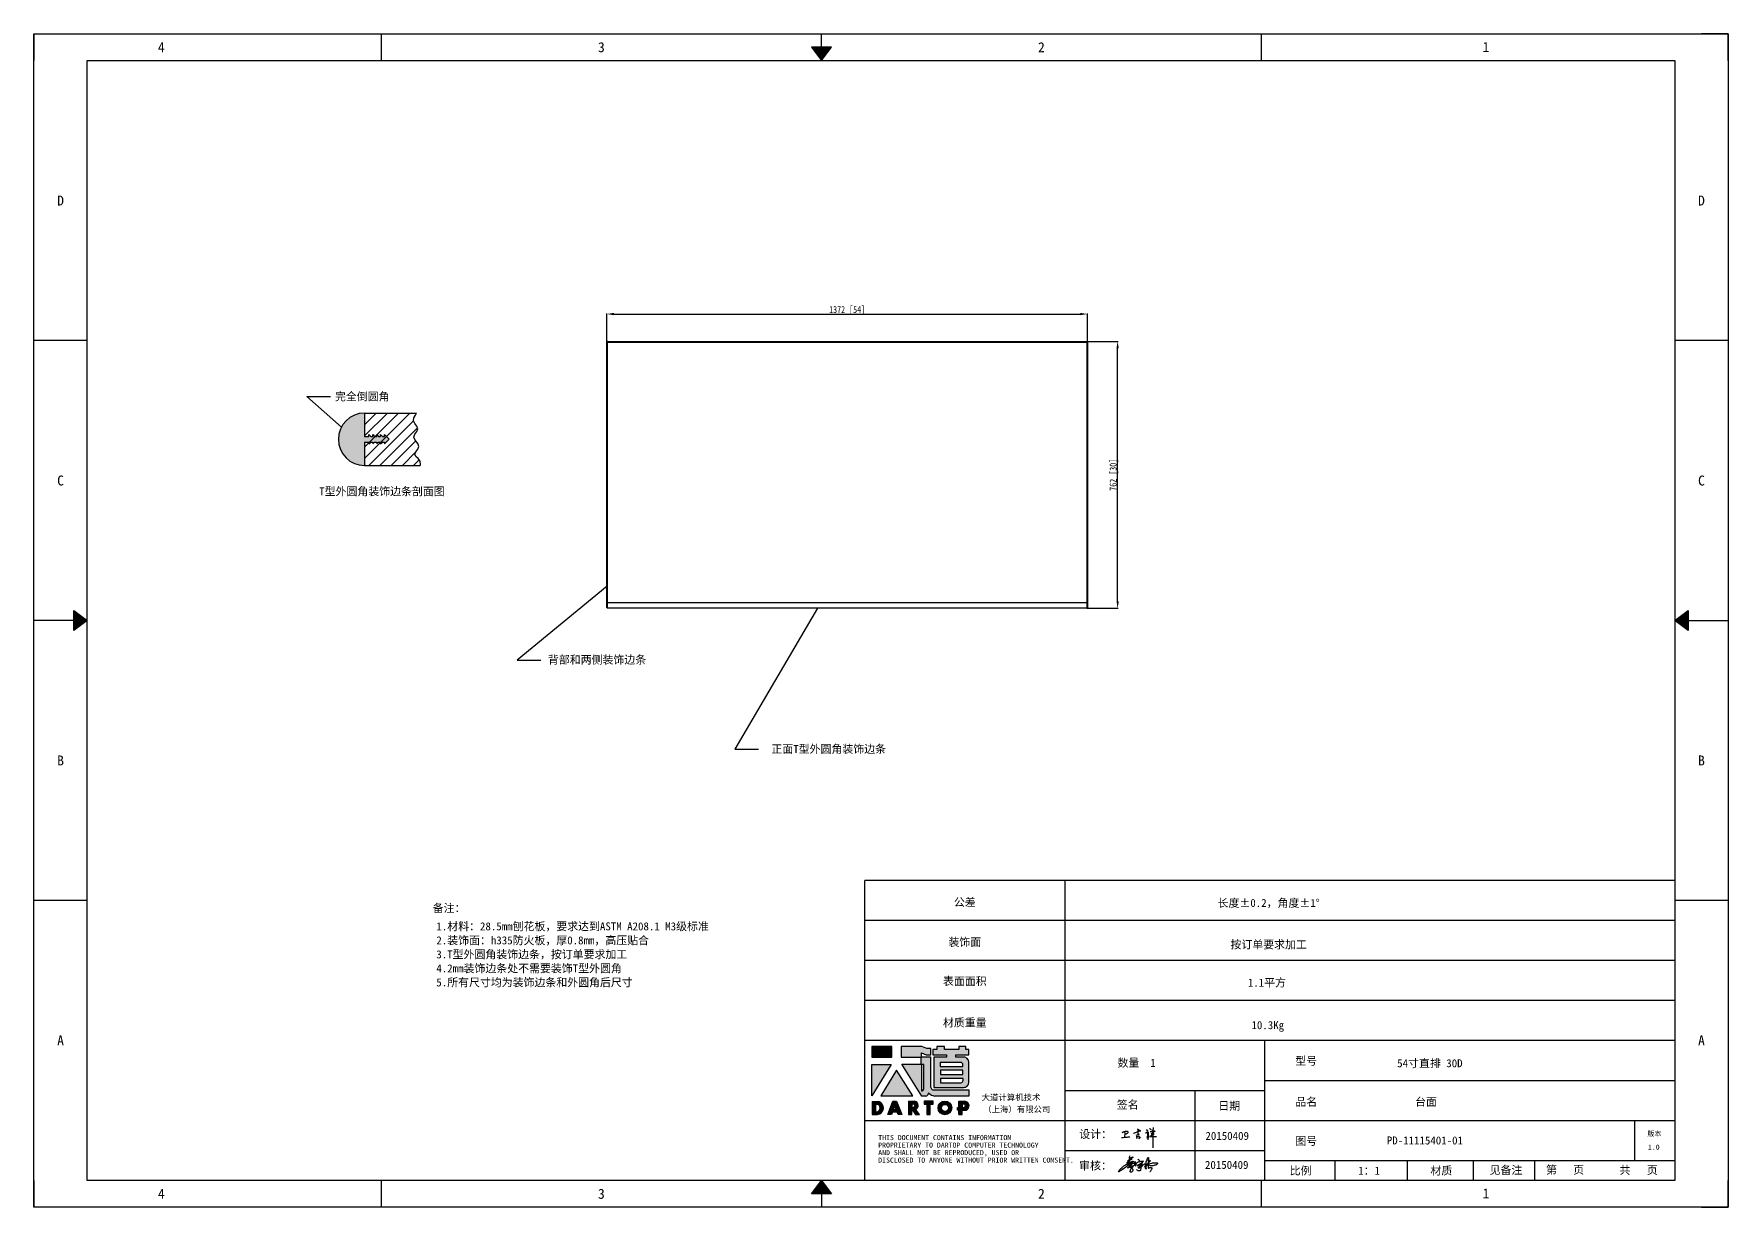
# Model space of a CAD drawing. Header units: inches. Extents: x 777 to 29406, y -38596 to 2393.
# Drawn here: x 24568 to 29406, y -29543 to -26192 of the extents above; entities that cross this region are included whole.
import ezdxf
from ezdxf.enums import TextEntityAlignment as Align

# ---------------------------------------------------------------- set-up
doc = ezdxf.new("R2010")
doc.units = ezdxf.units.IN
doc.header["$LTSCALE"] = 0.605
doc.header["$MEASUREMENT"] = 0
doc.header["$PDMODE"] = 3
doc.header["$PDSIZE"] = 0.25
doc.linetypes.add('DOT', pattern=[0.2, 0.1, -0.1])
doc.layers.get('0').update_dxf_attribs({"linetype": 'CONTINUOUS'})
doc.layers.get('Defpoints').update_dxf_attribs({"linetype": 'CONTINUOUS'})
for name, color, linetype in [('02-05848-001_DXF_HATCHING', 7, 'CONTINUOUS'), ('02-05848-001_DXF_TEXT', 7, 'CONTINUOUS'), ('4', 7, 'CONTINUOUS'), ('print', 30, 'CONTINUOUS')]:
    doc.layers.add(name, color=color, linetype=linetype)
doc.layers.add('dim', color=2, linetype='CONTINUOUS', lineweight=9)
doc.styles.add('Dartop', font='')
doc.styles.add('hzHT', font='simhei.ttf')
doc.styles.get("Standard").update_dxf_attribs({"font": 'txt', "width": 0.7})
doc.styles.get('Dartop').set_extended_font_data('FangSong_GB2312')
doc.dimstyles.new('ISO-25', dxfattribs={"dimtxt": 20, "dimasz": 20, "dimexe": 1.25, "dimexo": 0.625, "dimtad": 1, "dimdec": 1, "dimtxsty": 'Standard', "dimcen": 2.5, "dimadec": 0, "dimazin": 0, "dimtfac": 1, "dimtdec": 1, "dimtmove": 0, "dimatfit": 3, "dimfxl": 0, "dimarcsym": 0})
doc.dimstyles.get("Standard").update_dxf_attribs({"dimtxt": 0.1, "dimasz": 0.125, "dimexe": 0.18, "dimexo": 0.0625, "dimgap": 0.09, "dimtad": 0, "dimtih": 1, "dimtoh": 1, "dimdec": 3, "dimzin": 4, "dimdsep": 46, "dimtxsty": 'Standard', "dimblk": '_FILLED', "dimblk1": '_FILLED', "dimblk2": '_FILLED', "dimcen": 0.09, "dimadec": 0, "dimazin": 0, "dimtol": 1, "dimtp": 0.008, "dimtm": 0.008, "dimtfac": 1, "dimtdec": 3, "dimtofl": 0, "dimtmove": 0, "dimatfit": 3, "dimldrblk": '_FILLED', "dimfxl": 0, "dimtolj": 1, "dimtzin": 4, "dimarcsym": 0})

# ---------------------------------------------------------------- blocks, each defined once
blk = doc.blocks.new('_FILLED')
at = {"color": 0, "linetype": 'ByBlock'}
blk.add_solid([(0, 0), (-1, 0.16), (-1, -0.16)], dxfattribs=at)
blk = doc.blocks.new('*U5')
at = {"color": 254, "linetype": 'Continuous', "extrusion": (0, 0, -1)}
for points in [[(-17, 0.333), (-16.812, 0.25), (-17, 0.5)], [(-17, 0.333), (-17.188, 0.25), (-16.812, 0.25)], [(-17, 0.333), (-17, 0.5), (-17.188, 0.25)]]:
    blk.add_solid(points, dxfattribs=at)
blk = doc.blocks.new('*U4')
at = {"color": 254, "linetype": 'Continuous', "extrusion": (0, 0, -1)}
for points in [[(-33.167, 11), (-33, 11), (-33.25, 11.188)], [(-33.167, 11), (-33.25, 11.188), (-33.25, 10.812)], [(-33.167, 11), (-33.25, 10.812), (-33, 11)]]:
    blk.add_solid(points, dxfattribs=at)
blk = doc.blocks.new('*U6')
at = {"color": 254, "linetype": 'Continuous'}
for points in [[(17, 21.667), (17.188, 21.75), (16.812, 21.75)], [(17, 21.667), (16.812, 21.75), (17, 21.5)], [(17, 21.667), (17, 21.5), (17.188, 21.75)]]:
    blk.add_solid(points, dxfattribs=at)
blk = doc.blocks.new('*U3')
at = {"color": 254, "linetype": 'Continuous', "extrusion": (0, 0, -1)}
for points in [[(-0.833, 11), (-0.75, 10.812), (-0.75, 11.188)], [(-0.833, 11), (-0.75, 11.188), (-1, 11)], [(-0.833, 11), (-1, 11), (-0.75, 10.812)]]:
    blk.add_solid(points, dxfattribs=at)
blk = doc.blocks.new('dadao')
for p, q in [((48, 19.2), (44.9, 10.4)), ((44.9, 10.4), (51.2, 10.4)), ((51.2, 10.4), (48, 19.2))]:
    blk.add_line(p, q)
for points in [[(41.8, 121.6), (41.8, 143.7), (-0.4, 143.7), (-0.4, 121.6), (41.8, 121.6)], [(104.8, 122), (104.8, 130.3), (114.1, 126.3), (124.2, 126.3), (124.2, 139.6), (115.9, 139.6), (105.1, 143.9), (61.5, 143.9)], [(61.7, 144), (61.7, 121.3), (103.9, 121.3)], [(113.4, 38.7), (105.1, 38.7), (63, 106.5), (103.9, 106.5), (103.9, 120.9), (103.9, 121.3)], [(109.7, 53.6), (109.7, 106.2), (104.3, 106.2), (104.3, 50.4), (106.6, 50.4)], [(144.6, 94.4), (144.6, 84.8), (192, 84.8), (192, 94.1), (144.9, 94.1)], [(120.2, 45), (119.5, 45), (119.5, 44.6)], [(0, 28), (0, 0), (11.8, 0)], [(0.1, 28), (14, 28)], [(7.1, 21.8), (7.1, 6.1), (12, 6.1)], [(7.1, 21.8), (11.4, 21.8)], [(76.8, 28.2), (76.8, 0), (84.1, 0), (84.1, 11.1), (91.6, -0.1), (100.3, -0.1), (91.7, 11.1)], [(76.8, 28.2), (90.6, 28.2)], [(84, 22.7), (84, 15.3), (87.2, 15.3)], [(84, 22.7), (87.3, 22.7)], [(183.7, 0), (183.7, 9.6), (180.6, 9.6), (180.6, 14.9), (183.8, 14.9), (183.8, 28.1), (196.1, 28.1), (196.5, 28.1)], [(183.7, 0), (190.9, 0), (190.9, 9.6), (198.8, 9.6)], [(194.9, 22.3), (190.8, 22.3), (190.8, 15), (194.4, 15)]]:
    blk.add_lwpolyline(points)
blk.add_lwpolyline([(137.1, 144.2), (137.1, 137.9), (128.3, 137.9), (128.3, 126.5), (157.3, 126.5), (157.3, 121.5), (130.3, 121.5), (130.3, 57.5), (194.4, 57.5, 0.414214), (204.4, 67.5), (204.4, 111.3, 0.414214), (194.4, 121.3), (177.5, 121.3), (177.5, 126.3), (204.7, 126.3), (204.7, 137.7), (198.2, 137.7), (198.2, 143.9), (183.3, 143.9), (183.3, 138), (153, 138), (153, 144.2), (137.1, 144.2)], format="xyb", close=True)
for points in [[(104.8, 122), (123.4, 122), (123.4, 60, 0.414214), (131.4, 52), (204.8, 52), (204.8, 39.1), (131.7, 39.1)], [(144.3, 110.8), (144.3, 101.8), (192.3, 101.8), (192.3, 105.5, 0.414214), (187.3, 110.5), (144.3, 110.5)], [(144.6, 77), (144.6, 67.5), (187.6, 67.5, 0.414214), (192.6, 72.5), (192.6, 76.4), (144.6, 76.4)]]:
    blk.add_lwpolyline(points, format="xyb")
for points in [[(-0.3, 106.2), (40.4, 106.2), (-0.3, 39.7), (-0.3, 106.2)], [(51.7, 94.1), (18.4, 39.3), (86.2, 39.3)], [(43.8, 28.2), (51.8, 28.2), (62.6, -0.1), (55, -0.1), (53.2, 5), (42.9, 5), (41.1, 0), (33.6, 0)], [(110, 28.1), (110, 21.9), (116, 21.9), (116, -0.1), (123.2, -0.1), (123.2, 22), (129.2, 22), (129.2, 28.1), (110, 28.1)]]:
    blk.add_lwpolyline(points, close=True)
for radius in [14.5, 7.44]:
    blk.add_circle((154.2, 14.2), radius)
for centre, radius, start, end in [((99.2, 60.7), 12.6, 305.6399, 325.969), ((111.6, 46.7), 8.19, 282.9811, 347.6627), ((136, 61.7), 22.9, 226.7358, 259.3209), ((8.5, 13.9), 8.49, 294.2143, 69.7177), ((9.6, 14.2), 14.4, 278.6604, 72.3203), ((86.4, 19), 3.8, 282.527, 76.7196), ((88.6, 19.4), 8.95, 290.6073, 77.2124), ((193.7, 18.7), 3.8, 280.9891, 72.5513), ((195.7, 18.6), 9.51, 288.8959, 85.2442)]:
    blk.add_arc(centre, radius, start, end)
blk = doc.blocks.new('*D99')
at = {"layer": 'Defpoints', "color": 0}
for p in [(27576.4, -26992.2), (26204.4, -27072.2), (27576.4, -27072.2)]:
    blk.add_point(p, dxfattribs=at)
at = {"layer": 'dim', "color": 0, "lineweight": -2}
for p, q in [((26204.4, -27071.5), (26204.4, -26991)), ((26224.4, -26992.2), (27556.4, -26992.2)), ((27576.4, -27071.5), (27576.4, -26991))]:
    blk.add_line(p, q, dxfattribs=at)
at = {"layer": 'dim', "color": 0}
for points in [[(26224.4, -26988.9), (26224.4, -26995.5), (26204.4, -26992.2)], [(27556.4, -26988.9), (27556.4, -26995.5), (27576.4, -26992.2)]]:
    blk.add_solid(points, dxfattribs=at)
at = {"layer": 'dim', "color": 0, "insert": (26890.4, -26981.6), "char_height": 20, "attachment_point": 5}
blk.add_mtext('1372 [54]', dxfattribs=at)
blk = doc.blocks.new('*D100')
at = {"layer": 'Defpoints', "color": 0}
for p in [(27574.4, -27070.2), (27662.7, -27070.2), (27574.4, -27832.2)]:
    blk.add_point(p, dxfattribs=at)
at = {"layer": 'dim', "color": 0, "lineweight": -2}
for p, q in [((27575, -27070.2), (27664, -27070.2)), ((27662.7, -27812.2), (27662.7, -27090.2)), ((27575, -27832.2), (27664, -27832.2))]:
    blk.add_line(p, q, dxfattribs=at)
at = {"layer": 'dim', "color": 0}
for points in [[(27659.4, -27090.2), (27666.1, -27090.2), (27662.7, -27070.2)], [(27659.4, -27812.2), (27666.1, -27812.2), (27662.7, -27832.2)]]:
    blk.add_solid(points, dxfattribs=at)
at = {"layer": 'dim', "color": 0, "insert": (27652.1, -27451.2), "char_height": 20, "attachment_point": 5, "rotation": 90}
blk.add_mtext('762 [30]', dxfattribs=at)
blk = doc.blocks.new('h')
for p, q in [((20768.1, -2360.9), (20773, -2359.1)), ((20769.5, -2366.9), (20769.8, -2370.6)), ((20769.8, -2370.6), (20770.9, -2378)), ((20770.9, -2378), (20771.5, -2370.6)), ((20772.4, -2369.3), (20774.9, -2367.8)), ((20773, -2359.1), (20784.1, -2355.2)), ((20773.3, -2331.8), (20775.3, -2338.7)), ((20789.1, -2340.9), (20773.5, -2331.9)), ((20775.3, -2338.7), (20775.6, -2351.2)), ((20775.6, -2351.2), (20775.5, -2357.3)), ((20782.2, -2369.2), (20780, -2377.1)), ((20780, -2377.1), (20788.3, -2371.3)), ((20780.1, -2366.4), (20780.8, -2366.4)), ((20781.9, -2367.4), (20782.2, -2369.2)), ((20845.7, -2343.5), (20848.4, -2353)), ((20848.9, -2370.3), (20847.9, -2424)), ((20848.4, -2353), (20848.9, -2370.3))]:
    blk.add_line(p, q)
for points in [[(20696.6, -2372.4, 0.002073), (20710.6, -2371.9, 0.016137), (20719.6, -2371.3, 0.008314), (20736.9, -2369.3)], [(20699.1, -2348.2, -0.029745), (20704.6, -2345.4, -0.046842), (20708.4, -2344.2, -0.00919), (20714.3, -2343, -0.018517), (20717.2, -2342.5, -0.037841), (20720.3, -2342.4, -0.039541), (20723.2, -2342.8, -0.149785), (20726, -2344.3, -0.204935), (20726.9, -2346.6, -0.074872), (20726.5, -2348.3, -0.061615), (20725.6, -2350.3, -0.034204), (20723.8, -2352.6, -0.045776), (20722.3, -2354.1, -0.054985), (20720.4, -2355.3, -0.036348), (20717.3, -2356.5, -0.067752), (20715.7, -2356.8, -0.043553), (20713.2, -2356.7)], [(20755, -2351.9, -0.024077), (20759.9, -2350.1, -0.013147), (20768.7, -2346.5, -0.00522), (20775.4, -2344.1, -0.018517), (20777.3, -2343.4, -0.008274), (20786.3, -2341, -0.039541), (20788.3, -2340.8, -0.079216), (20789.4, -2341, -0.204935)], [(20813.5, -2350.1, 0.007348), (20815.9, -2348.7, 0.008421), (20818, -2347.3, 0.009459), (20819.7, -2346.2, -0.016325), (20820.7, -2345.5, -0.173771), (20821.8, -2345.3, -0.085159), (20823.9, -2346, -0.125883), (20826, -2347.9, -0.160659), (20826.6, -2350.1, -0.010447), (20826.5, -2352.3, -0.008247), (20826.2, -2355.1, -0.002698), (20825.3, -2374, 0.001562), (20823.9, -2383.7, 0.016137)], [(20816.8, -2335, -0.053561), (20819.6, -2336.1, -0.075272), (20821.3, -2337.3, -0.005295), (20822.5, -2338.5, -0.009337), (20823.1, -2339.1, -0.026146), (20823.7, -2339.8, -0.016644), (20824.5, -2340.9)], [(20832.1, -2329.2, -0.053561), (20834.9, -2330.3, -0.075272), (20836.7, -2331.5, -0.005295), (20837.8, -2332.6, -0.009337), (20838.5, -2333.3, -0.026146), (20839, -2334, -0.016644), (20839.8, -2335.1)], [(20836, -2343.7, -0.02797), (20842.1, -2342.6, -0.048868), (20845.6, -2342.2, -0.00919), (20851.1, -2341.4, -0.018517), (20853.9, -2341.1, -0.037841), (20856.7, -2341.2, -0.039541), (20859.4, -2341.6, -0.018282), (20840.6, -2354.7, -0.000937)], [(20847.6, -2340.2, 0.021784), (20849.6, -2335.9, 0.028296), (20850.8, -2332.4, 0.008136), (20851.9, -2328.2, 0.028913), (20852.2, -2327, 0.08193), (20852.1, -2325.9, 0.075058), (20851.7, -2324.7, 0.275043)]]:
    blk.add_lwpolyline(points, format="xyb")
for points in [[(20711.3, -2343.5), (20711.3, -2343.5), (20711.5, -2355.8), (20710.7, -2368), (20710.6, -2371.9)], [(20821.5, -2350.6), (20822.4, -2359.2), (20822.2, -2364.9), (20821.7, -2369), (20821.3, -2376.3), (20823.6, -2368.5), (20827.2, -2366.3), (20829.5, -2366.3)], [(20840.6, -2354.7), (20850, -2354.7), (20855, -2354.3), (20845.9, -2361.1), (20840.5, -2364), (20833, -2367.5), (20863.2, -2367.4), (20865.9, -2367.3)]]:
    blk.add_lwpolyline(points)
for centre, radius, start, end in [((20773.7, -2371.2), 2.3, 121.9907, 163.60158), ((20787.5, -2406), 40.3, 100.61827, 108.24823), ((20780.8, -2367.6), 1.15, 9.4675, 90)]:
    blk.add_arc(centre, radius, start, end)
blk = doc.blocks.new('CAIYUQIANG')
for p, q in [((27651.9, -25059.4), (27654.7, -25057.2)), ((27654.7, -25057.2), (27656.5, -25055.9)), ((27656.5, -25055.9), (27658.3, -25054.6)), ((27658.3, -25054.6), (27659.6, -25053.7)), ((27659.6, -25053.7), (27662.2, -25052.1)), ((27663.6, -25056.9), (27660.6, -25059.8)), ((27662.2, -25052.1), (27664.9, -25050.5)), ((27662.9, -25048.8), (27669.7, -25045.8)), ((27663.2, -25048.6), (27662.9, -25048.8)), ((27663.6, -25048.1), (27663.2, -25048.6)), ((27665.3, -25046.6), (27663.6, -25048.1)), ((27666.3, -25053.5), (27663.6, -25056.9)), ((27664.9, -25050.5), (27668.5, -25048.7)), ((27667.4, -25044.9), (27665.3, -25046.6)), ((27675.7, -25037.4), (27665.9, -25043)), ((27665.9, -25043), (27677.3, -25038.1)), ((27668.2, -25051.4), (27666.3, -25053.5)), ((27670.6, -25042.2), (27667.4, -25044.9)), ((27670.9, -25048.6), (27668.2, -25051.4)), ((27668.5, -25048.7), (27673.6, -25046.3)), ((27668.6, -25056), (27674.9, -25053.6)), ((27672.1, -25054.2), (27668.6, -25056)), ((27670.4, -25028.6), (27669.5, -25034.5)), ((27669.5, -25034.5), (27670.5, -25036.5)), ((27669.7, -25045.8), (27671.3, -25045.2)), ((27672, -25057.1), (27670.3, -25058.4)), ((27670.5, -25036.5), (27674.7, -25033.4)), ((27677.3, -25038.1), (27670.6, -25042.2)), ((27671.5, -25047.3), (27670.9, -25048.6)), ((27671.2, -25051), (27679.4, -25049.8)), ((27674.1, -25050.1), (27671.2, -25051)), ((27671.3, -25045.2), (27672.1, -25045.7)), ((27672.1, -25046.2), (27671.5, -25047.3)), ((27673.8, -25055.8), (27672, -25057.1)), ((27672.1, -25045.7), (27672.1, -25046.2)), ((27675.9, -25052.3), (27672.1, -25054.2)), ((27673.6, -25046.3), (27677.4, -25044.5)), ((27676.2, -25054), (27673.8, -25055.8)), ((27676.5, -25048.8), (27674.1, -25050.1)), ((27674.7, -25033.4), (27678, -25031.9)), ((27674.9, -25053.6), (27676.8, -25053.2)), ((27675.5, -25058), (27677.9, -25056.9)), ((27679.9, -25033), (27675.7, -25037.4)), ((27678.6, -25051.7), (27675.9, -25052.3)), ((27677.2, -25053.4), (27676.2, -25054)), ((27679.1, -25047.4), (27676.5, -25048.8)), ((27676.8, -25053.2), (27677.2, -25053.4)), ((27677.4, -25044.5), (27680, -25043.8)), ((27677.9, -25056.9), (27680, -25056.9)), ((27678, -25031.9), (27679.7, -25031.6)), ((27683.3, -25050.5), (27678.6, -25051.7)), ((27680, -25057.5), (27679, -25057.7)), ((27680.6, -25045.9), (27679.1, -25047.4)), ((27679.4, -25049.8), (27681.5, -25049.6)), ((27679.7, -25031.6), (27680.1, -25032.2)), ((27680.1, -25032.2), (27679.9, -25033)), ((27680, -25043.8), (27681.2, -25043.8)), ((27680, -25056.9), (27680.5, -25057.1)), ((27680.5, -25057.1), (27680, -25057.5)), ((27681.2, -25044.7), (27680.6, -25045.9)), ((27680.6, -25058.4), (27681.3, -25057.6)), ((27681.2, -25043.8), (27681.2, -25044.7)), ((27681.3, -25057.6), (27682.9, -25055.7)), ((27681.5, -25049.6), (27682.7, -25049.7)), ((27682.7, -25049.7), (27683.3, -25050.5)), ((27682.9, -25055.7), (27683.9, -25054.7)), ((27683.9, -25054.7), (27684.6, -25054)), ((27684.6, -25054), (27685.6, -25053.1)), ((27685.6, -25053.1), (27686, -25048.7)), ((27686, -25048.7), (27686.1, -25046.8)), ((27686.1, -25046.8), (27686.2, -25045.4)), ((27686.2, -25045.4), (27686.3, -25045)), ((27686.3, -25045), (27686.6, -25045)), ((27686.6, -25045), (27686.7, -25045.1)), ((27686.7, -25045.1), (27686.9, -25049.2)), ((27686.9, -25049.2), (27686.9, -25051.7)), ((27686.9, -25051.7), (27686.9, -25054.8)), ((27686.9, -25054.8), (27686.9, -25055.8)), ((27686.9, -25055.8), (27687, -25056.5)), ((27687, -25056.5), (27687.2, -25056.9)), ((27687.2, -25056.9), (27687.5, -25056.9)), ((27687.5, -25056.9), (27687.8, -25056.5)), ((27687.8, -25056.5), (27688, -25055.9)), ((27688, -25055.9), (27688.6, -25054.6)), ((27688.6, -25054.6), (27689.1, -25053.3)), ((27689.1, -25053.3), (27689.5, -25052.1)), ((27689.5, -25052.1), (27690.2, -25050.1)), ((27690.2, -25050.1), (27690.5, -25049.4)), ((27690.5, -25049.4), (27691.2, -25048.7)), ((27691.2, -25048.7), (27693.8, -25046.9)), ((27692.5, -25055.7), (27691.9, -25055.8)), ((27691.9, -25055.8), (27691.9, -25056.2)), ((27691.9, -25056.2), (27693.4, -25056.2)), ((27693.9, -25055.2), (27692.5, -25055.7)), ((27693.4, -25056.2), (27695.2, -25055.9)), ((27693.8, -25046.9), (27694.7, -25046.4)), ((27697.3, -25053.7), (27693.9, -25055.2)), ((27694.7, -25046.4), (27695.8, -25045.9)), ((27695.2, -25055.9), (27696.4, -25055.5)), ((27695.8, -25045.9), (27698.2, -25045)), ((27696.4, -25055.5), (27698.6, -25054.5)), ((27700.1, -25052.2), (27697.3, -25053.7)), ((27700.7, -25057.4), (27698, -25059.9)), ((27698.2, -25045), (27699.9, -25044.7)), ((27698.6, -25054.5), (27700.1, -25053.8)), ((27699.9, -25044.7), (27702.8, -25044)), ((27703.1, -25050.1), (27700.1, -25052.2)), ((27700.1, -25053.8), (27701.4, -25053.2)), ((27703.2, -25055.4), (27700.7, -25057.4)), ((27701.4, -25053.2), (27703, -25052.5)), ((27702.8, -25044), (27704.8, -25043.7)), ((27703, -25052.5), (27704.6, -25051.8)), ((27705.3, -25048.2), (27703.1, -25050.1)), ((27705.1, -25053.8), (27703.2, -25055.4)), ((27703.9, -25057), (27703.5, -25058.1)), ((27704.3, -25056.3), (27703.9, -25057)), ((27704.9, -25055.3), (27704.3, -25056.3)), ((27704.6, -25051.8), (27705.9, -25051.1)), ((27704.8, -25043.7), (27707, -25043.4)), ((27705.1, -25055), (27704.9, -25055.3)), ((27706, -25052.8), (27705.1, -25053.8)), ((27706.3, -25055), (27705.1, -25055)), ((27708, -25045.9), (27705.3, -25048.2)), ((27705.9, -25051.1), (27706.4, -25051.1)), ((27706.6, -25051.6), (27706, -25052.8)), ((27706.8, -25055.3), (27706.3, -25055)), ((27706.4, -25051.1), (27706.6, -25051.6)), ((27706.4, -25057.7), (27707.4, -25057)), ((27707.5, -25055.8), (27706.8, -25055.3)), ((27707, -25043.4), (27708, -25043.4)), ((27707.4, -25057), (27707.8, -25056.8)), ((27707.8, -25056.8), (27707.5, -25055.8)), ((27708, -25043.4), (27709, -25043.5)), ((27710.1, -25044), (27708, -25045.9)), ((27709, -25043.5), (27709.7, -25043.8)), ((27709.7, -25043.8), (27710.1, -25044)), ((27710, -25054.2), (27711.2, -25052.7)), ((27711.2, -25052.7), (27712.6, -25051.4)), ((27712.6, -25051.4), (27713.4, -25050.9)), ((27713.4, -25050.9), (27714.2, -25050.8)), ((27714.2, -25050.8), (27715, -25050.8)), ((27715, -25056.9), (27714.3, -25058.6)), ((27715, -25050.8), (27715.4, -25050.8)), ((27715.5, -25055.4), (27715, -25056.9)), ((27715.4, -25050.8), (27715.6, -25051)), ((27715.9, -25053.9), (27715.5, -25055.4)), ((27715.6, -25051), (27715.8, -25051.2)), ((27715.8, -25051.2), (27715.9, -25051.2)), ((27715.9, -25051.2), (27716, -25051.4)), ((27716, -25053.3), (27715.9, -25053.9)), ((27716, -25051.4), (27716, -25051.4)), ((27716, -25051.4), (27716, -25051.5)), ((27716, -25051.5), (27716.1, -25051.6)), ((27716.1, -25052.4), (27716, -25053.3)), ((27716.1, -25051.6), (27716.1, -25051.8)), ((27716.1, -25051.8), (27716.1, -25052.4)), ((27717.1, -25058.6), (27717.2, -25057.5)), ((27717.2, -25057.5), (27717.7, -25052.4)), ((27717.7, -25050), (27718.5, -25046)), ((27717.7, -25052.4), (27717.7, -25050)), ((27718.5, -25046), (27720.2, -25040.9)), ((27719, -25056.7), (27720.6, -25055.2)), ((27719, -25056.7), (27720.6, -25055.4)), ((27720.6, -25055.4), (27719, -25056.7)), ((27719.4, -25056.1), (27719, -25056.7)), ((27720.3, -25054.8), (27719.4, -25056.1)), ((27720.2, -25040.9), (27720.7, -25039.5)), ((27721, -25053.7), (27720.3, -25054.8)), ((27720.6, -25055.2), (27721.9, -25054.1)), ((27720.7, -25039.5), (27721.2, -25038)), ((27722.6, -25051.2), (27721, -25053.7)), ((27721.2, -25038), (27721.6, -25036.6)), ((27721.6, -25036.6), (27722.4, -25034.9)), ((27721.8, -25052.4), (27722.1, -25051.2)), ((27721.9, -25054.1), (27721.8, -25052.4)), ((27721.9, -25054.1), (27723.5, -25052.8)), ((27722.2, -25054.5), (27721.9, -25054.1)), ((27722.1, -25051.2), (27722.6, -25049.3)), ((27723.2, -25055.7), (27722.2, -25054.5)), ((27722.4, -25034.9), (27723.3, -25033.3)), ((27722.6, -25049.3), (27723.4, -25048.2)), ((27723.9, -25049.1), (27722.6, -25051.2)), ((27725.1, -25056.1), (27723.2, -25055.7)), ((27723.3, -25033.3), (27723.8, -25032.7)), ((27723.4, -25048.2), (27724, -25048.2)), ((27723.5, -25052.8), (27725.7, -25051.8)), ((27723.8, -25032.7), (27724.4, -25032.7)), ((27724.9, -25047.9), (27723.9, -25049.1)), ((27724.2, -25041.9), (27724, -25042.9)), ((27724, -25042.9), (27724, -25043.8)), ((27724, -25043.8), (27724.5, -25044.5)), ((27724, -25048.2), (27725, -25049.3)), ((27724.3, -25057.3), (27724.1, -25059.8)), ((27724.7, -25038.7), (27724.2, -25041.9)), ((27724.8, -25054.3), (27724.3, -25057.3)), ((27724.3, -25057.3), (27724.3, -25057.3)), ((27724.4, -25032.7), (27724.8, -25033.4)), ((27724.5, -25044.5), (27724.9, -25044.1)), ((27726, -25051.7), (27724.6, -25052.3)), ((27724.6, -25052.3), (27724.8, -25054.3)), ((27724.9, -25037.3), (27724.7, -25038.7)), ((27724.8, -25033.4), (27725.1, -25034.5)), ((27725.1, -25035.4), (27724.9, -25037.3)), ((27724.9, -25044.1), (27726.2, -25043.2)), ((27726.1, -25047), (27724.9, -25047.9)), ((27725, -25049.3), (27726, -25051.7)), ((27725.1, -25034.5), (27725.1, -25035.4)), ((27728.6, -25056.9), (27725.1, -25056.1)), ((27725.7, -25051.8), (27728.1, -25050.8)), ((27727.7, -25045.8), (27726.1, -25047)), ((27726.2, -25043.2), (27727.3, -25042.5)), ((27727.3, -25042.5), (27728.7, -25041.6)), ((27728.8, -25044.9), (27727.7, -25045.8)), ((27728.1, -25050.8), (27730.4, -25049.9)), ((27731.5, -25056.9), (27728.6, -25056.9)), ((27728.7, -25041.6), (27729.4, -25041.6)), ((27729.8, -25043.2), (27728.8, -25044.9)), ((27729.4, -25041.6), (27729.8, -25042.2)), ((27729.8, -25042.2), (27729.8, -25043.2)), ((27730.4, -25049.9), (27734.3, -25049)), ((27734.6, -25056.9), (27731.5, -25056.9)), ((27734.3, -25049), (27736.4, -25048.5)), ((27736.4, -25056.9), (27734.6, -25056.9)), ((27736.4, -25048.5), (27738, -25048.5)), ((27737.5, -25056.9), (27736.4, -25056.9)), ((27739.9, -25056.2), (27737.5, -25056.9)), ((27738, -25048.5), (27741.4, -25048.2)), ((27742.8, -25055.5), (27739.9, -25056.2)), ((27741.4, -25048.2), (27743.3, -25048.1)), ((27745.3, -25054.8), (27742.8, -25055.5)), ((27743.3, -25048.1), (27745.9, -25048.1)), ((27747, -25053.9), (27745.3, -25054.8)), ((27745.9, -25048.1), (27747.9, -25048.3)), ((27749, -25052.8), (27747, -25053.9)), ((27747.9, -25048.3), (27749.6, -25048.7)), ((27749.8, -25051.7), (27749, -25052.8)), ((27749.6, -25048.7), (27750.5, -25049.8)), ((27750.6, -25050.8), (27749.8, -25051.7)), ((27750.5, -25049.8), (27750.6, -25050.8)), ((27639.2, -25074.1), (27639.8, -25072.4)), ((27640.1, -25074.1), (27639.2, -25074.1)), ((27639.8, -25072.4), (27641, -25070.5)), ((27641.8, -25073.4), (27640.1, -25074.1)), ((27641, -25070.5), (27642.4, -25068.7)), ((27643.4, -25072.1), (27641.8, -25073.4)), ((27642.4, -25068.7), (27644.1, -25066.6)), ((27645.7, -25070.6), (27643.4, -25072.1)), ((27644.1, -25066.6), (27646.1, -25064.4)), ((27649.4, -25068), (27645.7, -25070.6)), ((27646.1, -25064.4), (27648.2, -25062.5)), ((27648.2, -25062.5), (27649.9, -25061)), ((27653.3, -25065.6), (27649.4, -25068)), ((27649.9, -25061), (27651.9, -25059.4)), ((27656.6, -25063.3), (27653.3, -25065.6)), ((27659.8, -25060.4), (27656.6, -25063.3)), ((27660.6, -25059.8), (27659.8, -25060.4)), ((27667.5, -25060.4), (27664.9, -25062)), ((27664.9, -25062.9), (27667.7, -25061.6)), ((27664.9, -25062), (27664.9, -25062.9)), ((27670.3, -25058.4), (27667.5, -25060.4)), ((27667.7, -25061.6), (27670.5, -25060.2)), ((27670.5, -25060.2), (27673.3, -25059)), ((27672.5, -25060.1), (27671.9, -25060.4)), ((27671.9, -25060.4), (27674.3, -25061.5)), ((27673.8, -25059.6), (27672.5, -25060.1)), ((27672.7, -25072.4), (27673.6, -25068.9)), ((27672.7, -25073.7), (27672.7, -25072.4)), ((27672.9, -25074.4), (27672.7, -25073.7)), ((27673.5, -25075.1), (27672.9, -25074.4)), ((27673.3, -25059), (27675.5, -25058)), ((27674.1, -25075.4), (27673.5, -25075.1)), ((27673.6, -25068.9), (27674.3, -25066.8)), ((27675.2, -25059.1), (27673.8, -25059.6)), ((27675, -25075.4), (27674.1, -25075.4)), ((27674.3, -25061.5), (27677.2, -25063.7)), ((27674.3, -25066.8), (27675.3, -25065)), ((27676.4, -25074.9), (27675, -25075.4)), ((27677.8, -25058), (27675.2, -25059.1)), ((27675.3, -25065), (27676.4, -25063.4)), ((27676.4, -25063.4), (27677.5, -25061.9)), ((27677.2, -25074.4), (27676.4, -25074.9)), ((27677.2, -25063.7), (27678.8, -25065.4)), ((27678.3, -25073.5), (27677.2, -25074.4)), ((27677.5, -25061.9), (27679.6, -25059.6)), ((27679, -25057.7), (27677.8, -25058)), ((27679.1, -25072.5), (27678.3, -25073.5)), ((27678.8, -25065.4), (27679.4, -25066.6)), ((27679.8, -25071), (27679.1, -25072.5)), ((27679.4, -25066.6), (27679.9, -25067.9)), ((27679.6, -25059.6), (27680.6, -25058.4)), ((27680, -25070), (27679.8, -25071)), ((27679.9, -25067.9), (27680, -25069)), ((27680, -25069), (27680, -25070)), ((27691, -25067.9), (27690.7, -25067.5)), ((27691.8, -25068.5), (27691, -25067.9)), ((27692.9, -25069.4), (27691.8, -25068.5)), ((27694, -25070.3), (27692.9, -25069.4)), ((27695.5, -25070.9), (27694, -25070.3)), ((27695.5, -25062.1), (27695, -25062.5)), ((27695, -25062.5), (27695, -25062.8)), ((27695, -25062.8), (27695.4, -25063)), ((27695.4, -25063), (27696.6, -25063)), ((27696.5, -25061.2), (27695.5, -25062.1)), ((27697.1, -25071.4), (27695.5, -25070.9)), ((27698, -25059.9), (27696.5, -25061.2)), ((27696.6, -25063), (27698.7, -25062.4)), ((27699, -25071.4), (27697.1, -25071.4)), ((27698.7, -25062.4), (27701.9, -25060.7)), ((27700.5, -25071.4), (27699, -25071.4)), ((27701.7, -25070.7), (27700.5, -25071.4)), ((27702.4, -25068.8), (27701.7, -25070.7)), ((27701.9, -25060.7), (27705, -25058.6)), ((27702.9, -25065), (27702.4, -25068.8)), ((27703, -25063.9), (27702.9, -25065)), ((27703.4, -25059.2), (27703, -25063.9)), ((27703.5, -25058.1), (27703.4, -25059.2)), ((27705, -25058.6), (27706.4, -25057.7)), ((27713.7, -25060.6), (27714.5, -25059.1)), ((27714, -25059.3), (27713.7, -25060.1)), ((27713.7, -25060.1), (27713.7, -25060.6)), ((27714.3, -25058.6), (27714, -25059.3)), ((27714.5, -25059.1), (27715.1, -25058.3)), ((27715.1, -25058.3), (27715.6, -25057.9)), ((27715.6, -25057.9), (27716.2, -25057.8)), ((27716.2, -25057.8), (27716.9, -25057.9)), ((27716.6, -25063.7), (27716.8, -25062.6)), ((27716.6, -25064.9), (27716.6, -25063.7)), ((27717, -25065.4), (27716.6, -25064.9)), ((27716.8, -25062.6), (27717, -25060.1)), ((27716.9, -25057.9), (27717.2, -25058.1)), ((27717, -25060.1), (27717.1, -25058.6)), ((27718.3, -25066.4), (27717, -25065.4)), ((27717.2, -25058.1), (27717.6, -25058.7)), ((27717.6, -25058.7), (27717.6, -25060.8)), ((27717.6, -25060.8), (27717.6, -25062.5)), ((27717.6, -25062.5), (27717.7, -25064.3)), ((27717.7, -25064.3), (27717.7, -25065.5)), ((27717.7, -25065.5), (27718.3, -25066.4)), ((27724.1, -25059.8), (27724.2, -25062.5)), ((27724.2, -25062.5), (27724.5, -25063.9)), ((27724.5, -25063.9), (27726.1, -25063.8)), ((27726.1, -25063.8), (27727.2, -25062.4)), ((27727.2, -25062.4), (27728.7, -25061.7)), ((27728.7, -25061.7), (27730.6, -25061.7)), ((27729.9, -25073.7), (27728.8, -25073.7)), ((27730.7, -25072), (27729.9, -25073.7)), ((27730.6, -25061.7), (27732.5, -25061.7)), ((27732.4, -25068.5), (27730.7, -25072)), ((27733.1, -25067), (27732.4, -25068.5)), ((27732.5, -25061.7), (27734, -25062.9)), ((27734, -25064.2), (27733.1, -25067)), ((27734, -25062.9), (27734, -25064.2))]:
    blk.add_line(p, q)
blk.add_lwpolyline([(27694.2, -25038.4, -0.053561), (27695.8, -25039, -0.075272), (27696.8, -25039.7, -0.005295), (27697.5, -25040.4, -0.009337), (27697.9, -25040.8, -0.026146), (27698.2, -25041.2, -0.016644), (27698.7, -25041.9)], format="xyb")

msp = doc.modelspace()

# ---------------------------------------------------------------- hatches: boundary and pattern name
for points in [[(27018.06, -29084.3), (26961.11, -29084.3), (26961.11, -29114.05), (27018.06, -29114.05)], [(27016.23, -29134.87), (26961.26, -29134.87), (26961.26, -29224.62)], [(27031.47, -29151.16), (26986.53, -29225.22), (27078.03, -29225.22)], [(27136.13, -29240.37), (27110.12, -29240.37), (27110.12, -29248.62), (27118.24, -29248.62), (27118.24, -29278.35), (27127.95, -29278.35), (27127.95, -29248.6), (27136.13, -29248.6)]]:
    msp.add_hatch(color=0).paths.add_polyline_path(points)
h = msp.add_hatch(color=0)
h.paths.add_polyline_path([(27103.18, -29102.38), (27115.75, -29107.81), (27129.34, -29107.81), (27129.34, -29089.82), (27118.12, -29089.82), (27103.52, -29084.05), (27044.97, -29084.05), (27044.97, -29114.47), (27101.93, -29114.47), (27101.93, -29115.09), (27101.93, -29134.53), (27046.7, -29134.53), (27103.51, -29225.96), (27114.76, -29225.96, 0.2793748), (27122.97, -29217.98), (27122.97, -29217.55), (27123.97, -29217.55, 0.1431454), (27139.46, -29225.44), (27238.18, -29225.44), (27238.18, -29208.1), (27139.03, -29208.1, -0.4142136), (27128.24, -29197.3), (27128.24, -29113.51), (27103.18, -29113.51)])
h.paths.add_polyline_path([(27102.51, -29134.92), (27109.75, -29134.92), (27109.75, -29205.88, -0.0889357), (27105.55, -29210.2), (27102.48, -29210.2)], flags=16)
h = msp.add_hatch(color=0)
h.paths.add_polyline_path([(27238.01, -29092.34), (27229.22, -29092.34), (27229.22, -29083.99), (27209.15, -29083.99), (27209.15, -29091.92), (27168.16, -29091.92), (27168.16, -29083.57), (27146.69, -29083.57), (27146.69, -29092.08), (27134.83, -29092.08), (27134.83, -29107.48), (27173.97, -29107.48), (27173.97, -29114.3), (27137.5, -29114.3), (27137.5, -29200.55), (27224.09, -29200.55, 0.4142136), (27237.59, -29187.06), (27237.59, -29127.98, 0.4142136), (27224.09, -29114.49), (27201.2, -29114.49), (27201.2, -29107.8), (27238.01, -29107.8)])
h.paths.add_polyline_path([(27214.53, -29129.11, -0.4142136), (27221.28, -29135.86), (27221.28, -29140.81), (27156.45, -29140.81), (27156.45, -29129.11)], flags=16)
h.paths.add_polyline_path([(27220.86, -29151.25), (27220.86, -29163.79), (27156.86, -29163.79), (27156.86, -29151.25)], flags=16)
h.paths.add_polyline_path([(27221.69, -29175.07), (27221.69, -29180.44, -0.4142136), (27214.94, -29187.19), (27156.86, -29187.19), (27156.86, -29175.07)], flags=16)
h = msp.add_hatch(color=0)
h.paths.add_polyline_path([(26980.52, -29240.51), (26961.66, -29240.51), (26961.66, -29278.24), (26977.55, -29278.24, 0.7930159)])
h.paths.add_polyline_path([(26977.83, -29269.97), (26971.23, -29269.97), (26971.23, -29248.77), (26977.1, -29248.77, -0.6713609)], flags=16)
h = msp.add_hatch(color=0)
h.paths.add_polyline_path([(27031.61, -29240.2), (27020.85, -29240.2), (27007.01, -29278.28), (27017.2, -29278.28), (27019.6, -29271.53), (27033.41, -29271.53), (27035.86, -29278.36), (27046.14, -29278.36)])
h.paths.add_polyline_path([(27030.77, -29264.25), (27022.21, -29264.25), (27026.41, -29252.29)], flags=16)
h = msp.add_hatch(color=0)
h.paths.add_polyline_path([(27083.92, -29240.22), (27065.37, -29240.22), (27065.37, -29278.3), (27075.17, -29278.3), (27075.17, -29263.2), (27085.25, -29278.44), (27097.09, -29278.44), (27085.5, -29263.3, 0.7440549)])
h.paths.add_polyline_path([(27075.08, -29257.57), (27075.08, -29247.57), (27079.46, -29247.57, -0.796809), (27079.4, -29257.57)], flags=16)
h = msp.add_hatch(color=0)
h.paths.add_polyline_path([(27150.26, -29259.12, 1), (27189.36, -29259.12, 1)])
h.paths.add_polyline_path([(27179.85, -29259.12, -1), (27159.77, -29259.12, -1)], flags=16)
h = msp.add_hatch(color=0)
h.paths.add_polyline_path([(27226.86, -29240.31), (27226.3, -29240.31), (27209.76, -29240.31), (27209.76, -29258.08), (27205.38, -29258.08), (27205.38, -29265.3), (27209.69, -29265.3), (27209.69, -29278.23), (27219.35, -29278.23), (27219.35, -29265.25), (27229.95, -29265.25, 0.8123038)])
h.paths.add_polyline_path([(27219.2, -29258.03), (27219.2, -29248.1), (27224.7, -29248.1, -0.7782134), (27224.13, -29258.03)], flags=16)
at = {"layer": '02-05848-001_DXF_HATCHING', "linetype": 'Continuous'}
h = msp.add_hatch(color=2, dxfattribs=at)
edge = h.paths.add_edge_path()
edge.add_line((25530.27, -27358.05), (25536.31, -27358.05))
edge.add_line((25536.31, -27358.05), (25536.31, -27363.09))
edge.add_line((25536.31, -27363.09), (25541.37, -27358.05))
edge.add_line((25541.37, -27358.05), (25547.41, -27358.05))
edge.add_line((25547.41, -27358.05), (25547.41, -27363.09))
edge.add_line((25547.41, -27363.09), (25552.47, -27358.05))
edge.add_line((25552.47, -27358.05), (25558.52, -27358.05))
edge.add_line((25558.52, -27358.05), (25558.52, -27363.09))
edge.add_line((25558.52, -27363.09), (25563.58, -27358.05))
edge.add_line((25563.58, -27358.05), (25569.62, -27358.05))
edge.add_line((25569.62, -27358.05), (25569.62, -27363.09))
edge.add_line((25569.62, -27363.09), (25582.9, -27349.86))
edge.add_line((25569.62, -27336.63), (25582.9, -27349.86))
edge.add_line((25569.62, -27341.67), (25569.62, -27336.63))
edge.add_line((25563.58, -27341.67), (25569.62, -27341.67))
edge.add_line((25558.52, -27336.63), (25563.58, -27341.67))
edge.add_line((25558.52, -27341.67), (25558.52, -27336.63))
edge.add_line((25552.47, -27341.67), (25558.52, -27341.67))
edge.add_line((25547.41, -27336.63), (25552.47, -27341.67))
edge.add_line((25547.41, -27341.67), (25547.41, -27336.63))
edge.add_line((25541.37, -27341.67), (25547.41, -27341.67))
edge.add_line((25536.31, -27336.63), (25541.37, -27341.67))
edge.add_line((25536.31, -27341.67), (25536.31, -27336.63))
edge.add_line((25530.27, -27341.67), (25536.31, -27341.67))
edge.add_line((25525.21, -27336.63), (25530.27, -27341.67))
edge.add_line((25525.21, -27341.67), (25525.21, -27336.63))
edge.add_line((25512.64, -27341.67), (25525.21, -27341.67))
edge.add_line((25512.64, -27275.06), (25512.64, -27341.67))
edge.add_arc((25512.64, -27349.86), 74.8, 90, 270)
edge.add_line((25512.64, -27358.05), (25512.64, -27424.66))
edge.add_line((25512.64, -27358.05), (25525.21, -27358.05))
edge.add_line((25525.21, -27358.05), (25525.21, -27363.09))
edge.add_line((25525.21, -27363.09), (25530.27, -27358.05))

# ---------------------------------------------------------------- linework, layer by layer
at = {"color": 0, "linetype": 'DOT'}
for p, q in [((24568.44, -26192.16), (29329.68, -26192.16)), ((24568.44, -29466.37), (24568.44, -26268.3)), ((29405.82, -26268.3), (29405.82, -29466.37)), ((29329.68, -29542.51), (24568.44, -29542.51))]:
    msp.add_line(p, q, dxfattribs=at)
at = {"color": 0}
for p, q in [((24568.44, -26192.16), (24568.44, -26268.3)), ((25560.53, -26268.3), (25560.53, -26192.16)), ((26816.91, -26230.23), (26816.91, -26192.16)), ((28073.29, -26268.3), (28073.29, -26192.16)), ((29405.82, -26192.16), (29329.68, -26192.16)), ((29405.82, -26268.3), (29405.82, -26192.16)), ((24720.73, -29466.37), (24720.73, -26268.3)), ((24720.73, -26268.3), (29253.53, -26268.3)), ((29253.53, -26268.3), (29253.53, -29466.37)), ((24720.73, -27067.82), (24568.44, -27067.82)), ((29405.82, -27067.82), (29253.53, -27067.82)), ((24682.66, -27867.34), (24568.44, -27867.34)), ((29291.6, -27867.34), (29405.82, -27867.34)), ((26940.64, -29466.37), (26940.64, -28609.75)), ((29253.53, -28609.75), (26940.64, -28609.75)), ((27511.73, -28609.75), (27511.73, -29466.37)), ((24720.73, -28666.85), (24568.44, -28666.85)), ((29405.82, -28666.85), (29253.53, -28666.85)), ((29253.53, -28723.96), (26940.64, -28723.96)), ((29253.53, -28838.18), (26940.64, -28838.18)), ((29253.53, -28952.4), (26940.64, -28952.4)), ((29253.53, -29066.61), (26940.64, -29066.61)), ((28082.81, -29466.37), (28082.81, -29066.61)), ((27511.73, -29209.38), (28082.81, -29209.38)), ((27882.93, -29209.38), (27882.93, -29466.37)), ((28082.81, -29180.83), (29253.53, -29180.83)), ((26940.64, -29295.05), (27511.73, -29295.05)), ((27511.73, -29295.05), (29253.53, -29295.05)), ((29139.31, -29409.26), (29139.31, -29295.05)), ((27511.73, -29380.71), (28082.81, -29380.71)), ((28082.81, -29409.26), (29253.53, -29409.26)), ((28283.73, -29466.37), (28283.73, -29409.26)), ((28490.79, -29466.37), (28490.79, -29409.26)), ((28679.03, -29466.37), (28679.03, -29409.26)), ((28853.77, -29466.37), (28853.77, -29409.26)), ((24568.44, -29466.37), (24568.44, -29542.51)), ((29253.53, -29466.37), (24720.73, -29466.37)), ((25560.53, -29542.51), (25560.53, -29466.37)), ((26816.91, -29504.44), (26816.91, -29542.51)), ((28073.29, -29542.51), (28073.29, -29466.37)), ((29405.82, -29542.51), (29405.82, -29466.37)), ((29329.68, -29542.51), (29405.82, -29542.51))]:
    msp.add_line(p, q, dxfattribs=at)
for p, q in [((26204.41, -27072.17), (27576.41, -27072.17)), ((26204.41, -27830.17), (26204.41, -27072.17)), ((26206.41, -27070.17), (27574.41, -27070.17)), ((26206.41, -27832.17), (26206.41, -27070.17)), ((27574.41, -27070.17), (27574.41, -27832.17)), ((27576.41, -27072.17), (27576.41, -27830.17)), ((27574.41, -27817.17), (26206.41, -27817.17)), ((27574.41, -27832.17), (26206.41, -27832.17))]:
    msp.add_line(p, q)
at = {"color": 2, "linetype": 'Continuous'}
for p, q in [((25512.64, -27308.32), (25545.9, -27275.06)), ((25512.64, -27340.35), (25577.93, -27275.06)), ((25512.64, -27372.37), (25609.95, -27275.06)), ((25512.64, -27404.4), (25641.98, -27275.06)), ((25524.4, -27424.66), (25652.11, -27296.95)), ((25556.43, -27424.66), (25663.57, -27317.52)), ((25588.46, -27424.66), (25658.8, -27354.32)), ((25620.48, -27424.66), (25658.29, -27386.85)), ((25652.51, -27424.66), (25668.37, -27408.81))]:
    msp.add_line(p, q, dxfattribs=at)
at = {"color": 7, "linetype": 'Continuous'}
for p, q in [((25512.64, -27275.06), (25512.64, -27341.67)), ((25512.64, -27275.06), (25661.02, -27275.06)), ((25653.64, -27288.86), (25658.29, -27280.71)), ((25658.29, -27280.71), (25661.02, -27275.06)), ((25652.05, -27296.83), (25653.64, -27288.86)), ((25655.89, -27304.74), (25652.05, -27296.83)), ((25661.73, -27312.59), (25655.89, -27304.74)), ((25656.54, -27335.71), (25661.78, -27328.06)), ((25664.67, -27320.48), (25661.73, -27312.59)), ((25661.78, -27328.06), (25664.67, -27320.48)), ((25512.64, -27341.67), (25525.21, -27341.67)), ((25512.64, -27358.05), (25512.64, -27424.66)), ((25512.64, -27358.05), (25525.21, -27358.05)), ((25525.21, -27341.67), (25525.21, -27336.63)), ((25525.21, -27336.63), (25530.27, -27341.67)), ((25525.21, -27363.09), (25530.27, -27358.05)), ((25525.21, -27358.05), (25525.21, -27363.09)), ((25530.27, -27341.67), (25536.31, -27341.67)), ((25530.27, -27358.05), (25536.31, -27358.05)), ((25536.31, -27341.67), (25536.31, -27336.63)), ((25536.31, -27336.63), (25541.37, -27341.67)), ((25536.31, -27363.09), (25541.37, -27358.05)), ((25536.31, -27358.05), (25536.31, -27363.09)), ((25541.37, -27341.67), (25547.41, -27341.67)), ((25541.37, -27358.05), (25547.41, -27358.05)), ((25547.41, -27341.67), (25547.41, -27336.63)), ((25547.41, -27336.63), (25552.47, -27341.67)), ((25547.41, -27363.09), (25552.47, -27358.05)), ((25547.41, -27358.05), (25547.41, -27363.09)), ((25552.47, -27341.67), (25558.52, -27341.67)), ((25552.47, -27358.05), (25558.52, -27358.05)), ((25558.52, -27341.67), (25558.52, -27336.63)), ((25558.52, -27336.63), (25563.58, -27341.67)), ((25558.52, -27363.09), (25563.58, -27358.05)), ((25558.52, -27358.05), (25558.52, -27363.09)), ((25563.58, -27341.67), (25569.62, -27341.67)), ((25563.58, -27358.05), (25569.62, -27358.05)), ((25569.62, -27341.67), (25569.62, -27336.63)), ((25569.62, -27336.63), (25582.9, -27349.86)), ((25569.62, -27363.09), (25582.9, -27349.86)), ((25569.62, -27358.05), (25569.62, -27363.09)), ((25653.63, -27343.34), (25656.54, -27335.71)), ((25657.43, -27352.55), (25653.63, -27343.34)), ((25664.54, -27361.71), (25657.43, -27352.55)), ((25658.93, -27385.37), (25664.43, -27378.2)), ((25664.43, -27378.2), (25667.82, -27370.92)), ((25667.82, -27370.92), (25664.54, -27361.71)), ((25512.64, -27424.66), (25671.67, -27424.66)), ((25656, -27392.2), (25658.93, -27385.37)), ((25658.93, -27398.72), (25656, -27392.2)), ((25665.27, -27405.13), (25658.93, -27398.72)), ((25670.97, -27411.91), (25665.27, -27405.13)), ((25672.32, -27423.28), (25670.97, -27411.91)), ((25671.67, -27424.66), (25672.32, -27423.28))]:
    msp.add_line(p, q, dxfattribs=at)
at = {"color": 0}
for points in [[(26816.91, -26268.3), (26845.46, -26230.23), (26788.36, -26230.23), (26816.91, -26268.3)], [(24720.73, -27867.34), (24682.66, -27895.89), (24682.66, -27838.78), (24720.73, -27867.34)], [(29253.53, -27867.34), (29291.6, -27838.78), (29291.6, -27895.89), (29253.53, -27867.34)], [(26816.91, -29466.37), (26845.46, -29504.44), (26788.36, -29504.44), (26816.91, -29466.37)]]:
    msp.add_lwpolyline(points, close=True, dxfattribs=at)
for centre, start, end in [((26206.41, -27072.17), 90, 180), ((27574.41, -27072.17), 0, 90), ((26206.41, -27830.17), 180, 270), ((27574.41, -27830.17), 270, 0)]:
    msp.add_arc(centre, 2, start, end)
at = {"color": 7, "linetype": 'Continuous'}
msp.add_arc((25512.64, -27349.86), 74.8, 90, 270, dxfattribs=at)
at = {"layer": 'print'}
msp.add_lwpolyline([(24568.44, -26192.16), (29405.82, -26192.16), (29405.82, -29542.51), (24568.44, -29542.51)], close=True, dxfattribs=at)

# ---------------------------------------------------------------- block references
at = {"color": 0, "linetype": 'Continuous', "xscale": 152.2888407109637, "yscale": 152.2888407109637, "zscale": 152.2888407109637}
for name, p in [('*U6', (24228, -29542.51)), ('*U3', (24568.44, -29542.51)), ('*U4', (24228, -29542.51)), ('*U5', (24228, -29542.51))]:
    msp.add_blockref(name, p, dxfattribs=at)
at = {"color": 0}
for name, p, xscale, yscale, zscale in [('dadao', (26961.66, -29278.24), 1.349832906196347, 1.349832906196347, 1.349832906196347), ('h', (15552.15, -27953.9), 0.585704211006083, 0.585704211006083, 0.585704211006083)]:
    msp.add_blockref(name, p, dxfattribs=dict(at, xscale=xscale, yscale=yscale, zscale=zscale))
msp.add_blockref('CAIYUQIANG', (26.1, -4367.65))

# ---------------------------------------------------------------- texts
for s, height, style, p in [('4', 28.55, 'Dartop', (24932.33, -26230.23)), ('3', 28.55, 'Dartop', (26188.72, -26230.23)), ('2', 28.55, 'Dartop', (27445.1, -26230.23)), ('1', 28.55, 'Dartop', (28714.5, -26229.33)), ('D', 28.55, 'Dartop', (24644.58, -26668.06)), ('D', 28.55, 'Dartop', (29329.68, -26668.06)), ('C', 28.55, 'Dartop', (24644.58, -27467.58)), ('C', 28.55, 'Dartop', (29329.68, -27467.58)), ('T型外圆角装饰边条剖面图', 22.8433, 'hzHT', (25562.26, -27498.59)), ('B', 28.55, 'Dartop', (24644.58, -28267.1)), ('B', 28.55, 'Dartop', (29329.68, -28267.1)), ('备注：', 22.843, 'hzHT', (25753.92, -28688.75)), ('公差', 22.843, 'hzHT', (27226.43, -28671.87)), ('长度%%P0.2，角度%%P1%%D', 22.8433, 'hzHT', (28093.99, -28673.93)), ('1.材料：28.5mm刨花板，要求达到ASTM A208.1 M3级标准', 22.8433, 'hzHT', (26106.61, -28740.73)), ('2.装饰面：h335防火板，厚0.8mm，高压贴合           ', 22.8433, 'hzHT', (26106.61, -28780.73)), ('装饰面', 22.843, 'hzHT', (27226.43, -28785.74)), ('按订单要求加工', 22.843, 'hzHT', (28093.99, -28792.71)), ('3.T型外圆角装饰边条，按订单要求加工               ', 22.8433, 'hzHT', (26106.61, -28820.73)), ('4.2mm装饰边条处不需要装饰T型外圆角                ', 22.8433, 'hzHT', (26106.61, -28860.73)), ('5.所有尺寸均为装饰边条和外圆角后尺寸              ', 22.8433, 'hzHT', (26106.61, -28900.73)), ('表面面积', 22.843, 'hzHT', (27226.43, -28897.41)), ('1.1平方', 22.843, 'hzHT', (28089.03, -28901.59)), ('材质重量', 22.843, 'hzHT', (27226.43, -29015.66)), ('10.3Kg', 22.843, 'hzHT', (28091.51, -29022.84)), ('A', 28.55, 'Dartop', (24644.58, -29066.61)), ('A', 28.55, 'Dartop', (29329.68, -29066.61)), ('数量  1', 22.843, 'hzHT', (27716.94, -29130.56)), ('型号', 22.843, 'hzHT', (28201.33, -29124.72)), ('54寸直排 30D', 22.843, 'hzHT', (28554.35, -29131.72)), ('签名', 22.843, 'hzHT', (27691.58, -29250.36)), ('日期', 22.843, 'hzHT', (27981.44, -29253.17)), ('品名', 22.843, 'hzHT', (28201.33, -29241.99)), ('台面', 22.843, 'hzHT', (28543.27, -29241.99)), ('20150409', 22.843, 'hzHT', (27975.58, -29339.05)), ('图号', 22.843, 'hzHT', (28201.33, -29353.64)), ('PD-11115401-01', 22.8433, 'hzHT', (28540.08, -29352.15)), ('版本', 14.277, 'hzHT', (29195.32, -29332.95)), ('20150409', 22.843, 'hzHT', (27974.22, -29421.93)), ('1.0', 14.277, 'Dartop', (29193.6, -29371.1)), ('比例', 22.843, 'hzHT', (28185.4, -29438.41)), ('1：1', 22.843, 'hzHT', (28380.69, -29438.41)), ('材质', 22.843, 'hzHT', (28587.02, -29438.41)), ('见备注', 22.843, 'hzHT', (28771.55, -29436.74)), ('第   页', 22.843, 'hzHT', (28940.39, -29436.04)), ('共   页', 22.843, 'hzHT', (29150.23, -29436.87)), ('4', 28.55, 'Dartop', (24932.33, -29504.44)), ('3', 28.55, 'Dartop', (26188.72, -29504.44)), ('2', 28.55, 'Dartop', (27445.1, -29504.44)), ('1', 28.55, 'Dartop', (28714.5, -29503.54))]:
    msp.add_text(s, height=height, dxfattribs=dict(at, style=style)).set_placement(p, align=Align.MIDDLE_CENTER)
at = {"color": 0, "style": 'hzHT'}
for s, height, p in [('THIS DOCUMENT CONTAINS INFORMATION', 14.2771, (26979.19, -29351.15)), ('PROPRIETARY TO DARTOP COMPUTER TECHNOLOGY', 14.2771, (26979.19, -29372.57)), ('设计：', 22.843, (27553.2, -29345.53)), ('AND SHALL NOT BE REPRODUCED, USED OR', 14.2771, (26979.19, -29393.98)), ('DISCLOSED TO ANYONE WITHOUT PRIOR WRITTEN CONSENT.', 14.2771, (26979.19, -29415.4)), ('审核：', 22.843, (27552.86, -29435.48))]:
    msp.add_text(s, height=height, dxfattribs=at).set_placement(p)
at = {"layer": '4', "color": 0, "style": 'hzHT'}
for s, p in [('大道计算机技术', (27274.48, -29237.75)), ('（上海）有限公司', (27278.79, -29271.9))]:
    msp.add_text(s, height=17.132, dxfattribs=at).set_placement(p)
at = {"layer": 'dim', "color": 0, "style": 'hzHT'}
for s, height, p in [('完全倒圆角', 22.843, (25505.94, -27227.84)), ('背部和两侧装饰边条', 22.843, (26176.39, -27979.38)), ('正面T型外圆角装饰边条', 22.8433, (26837.91, -28234.19))]:
    msp.add_text(s, height=height, dxfattribs=at).set_placement(p, align=Align.MIDDLE_CENTER)

# ---------------------------------------------------------------- dimensions: what is measured, and where the dimension line sits
at = {"layer": 'dim'}
dim = msp.add_linear_dim(base=(27576.41, -26992.2), p1=(26204.41, -27072.17), p2=(27576.41, -27072.17), dimstyle='ISO-25', dxfattribs=at)
dim.commit()
dim.dimension.update_dxf_attribs({"geometry": '*D99', "text_midpoint": (26890.41, -26981.58)})
dim = msp.add_linear_dim(base=(27662.73, -27070.17), p1=(27574.41, -27832.17), p2=(27574.41, -27070.17), angle=90, dimstyle='ISO-25', dxfattribs=at)
dim.commit()
dim.dimension.update_dxf_attribs({"geometry": '*D100', "text_midpoint": (27652.11, -27451.17)})

# ---------------------------------------------------------------- leaders
at = {"layer": '02-05848-001_DXF_TEXT', "color": 2, "linetype": 'Continuous'}
for points in [[(25446.31, -27315.27), (25347.4, -27228.12), (25414.9, -27228.12)], [(26205.34, -27768.9), (25947.92, -27980.43), (26015.41, -27980.43)], [(26805.35, -27832.17), (26569.66, -28235.23), (26637.15, -28235.23)]]:
    msp.add_leader(points, dimstyle='Standard', override={"dimtad": 0}, dxfattribs=at)

doc.saveas('drawing.dxf')
